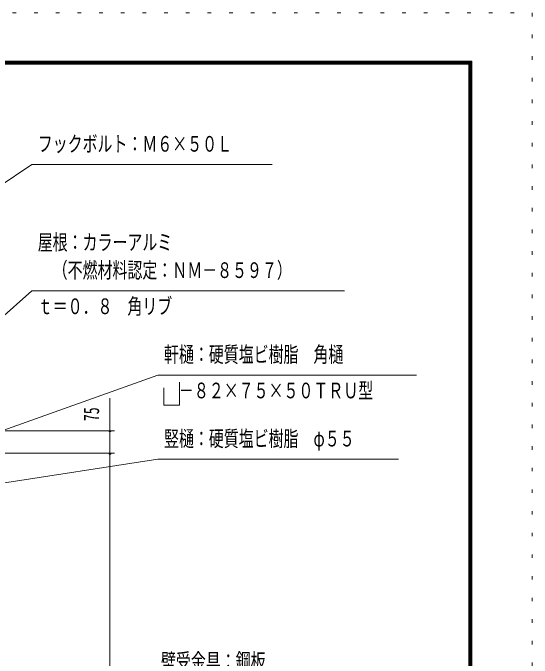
# Model space of a CAD drawing. Units: millimetres, scale not verified. Extents: x -26655 to 26659, y -10500 to 10500.
# Drawn here: x 22341 to 26659, y 5138 to 10500 of the extents above; entities that cross this region are included whole.
import ezdxf
from ezdxf.enums import TextEntityAlignment as Align

# ---------------------------------------------------------------- set-up
doc = ezdxf.new("R2010")
doc.units = ezdxf.units.MM
doc.header["$LTSCALE"] = 60
doc.linetypes.add('USER4', pattern=[3, 0.5, -2.5])
for name, color, linetype, lineweight in [('0-A_2-52DIM', 3, 'Continuous', 18), ('0-C_F-F1PAPER', 5, 'Continuous', 18), ('0-D_F-E_J_ADD', 5, 'USER4', 18)]:
    doc.layers.add(name, color=color, linetype=linetype, lineweight=lineweight)
doc.styles.add('ＭＳ ゴシック', font='')
doc.styles.get('ＭＳ ゴシック').set_extended_font_data('MS Gothic')

msp = doc.modelspace()

# ---------------------------------------------------------------- linework, layer by layer
at = {"layer": '0-A_2-52DIM'}
for p, q in [((22497.42, 9239.93), (20108.39, 7645.67)), ((24497.41, 9239.93), (22497.42, 9239.93)), ((22497.42, 8189.93), (21340.73, 7162.5)), ((22497.42, 8189.93), (25097.42, 8189.93)), ((23547.42, 7489.93), (21891.14, 6898.16)), ((23547.42, 7489.93), (25697.42, 7489.93)), ((23597.42, 7239.93), (23597.42, 7384.29)), ((23147.42, 719.93), (23147.42, 7297.43)), ((21972.41, 7027.43), (23184.92, 7027.43)), ((23157.42, 7027.43), (23137.42, 7027.43)), ((21889.91, 6839.93), (23184.92, 6839.93)), ((23157.42, 6839.93), (23137.42, 6839.93)), ((23547.42, 6789.94), (21679.61, 6504.64)), ((23547.42, 6789.94), (25547.41, 6789.94))]:
    msp.add_line(p, q, dxfattribs=at)
msp.add_lwpolyline([(23597.42, 7239.93), (23726.2, 7239.93), (23726.2, 7431.37)], dxfattribs=at)
for centre in [(23147.42, 7027.43), (23147.42, 6839.93)]:
    msp.add_arc(centre, 10, 180, 0, dxfattribs=at)
at = {"layer": '0-C_F-F1PAPER'}
for p, q in [((-2541.17, 10100), (26158.83, 10100)), ((-2538.67, 10097.5), (26156.32, 10097.5)), ((-2536.17, 10095), (26153.83, 10095)), ((-2533.67, 10092.5), (26151.32, 10092.5)), ((-2531.17, 10090), (26148.83, 10090)), ((-2528.67, 10087.5), (26146.33, 10087.5)), ((-2526.17, 10085), (26143.82, 10085)), ((-2523.67, 10082.5), (26141.33, 10082.5)), ((26143.82, -9985), (26143.82, 10085)), ((26148.83, -9990), (26148.83, 10090)), ((26153.83, -9995), (26153.83, 10095)), ((26156.32, -9997.5), (26156.32, 10097.5)), ((-2521.17, 10080), (26138.82, 10080)), ((-2518.67, 10077.5), (26136.33, 10077.5)), ((-2516.17, 10075), (26133.83, 10075)), ((26133.83, -9975), (26133.83, 10075))]:
    msp.add_line(p, q, dxfattribs=at)
for points in [[(-2541.17, -10000), (26158.83, -10000), (26158.83, 10100)], [(-2533.67, 10092.5), (-2533.67, -9992.5), (26151.32, -9992.5), (26151.32, 10092.5)], [(-2528.67, 10087.5), (-2528.67, -9987.5), (26146.33, -9987.5), (26146.33, 10087.5)], [(-2523.67, 10082.5), (-2523.67, -9982.5), (26141.33, -9982.5), (26141.33, 10082.5)], [(-2521.17, 10080), (-2521.17, -9980), (26138.82, -9980), (26138.82, 10080)], [(-2518.67, 10077.5), (-2518.67, -9977.5), (26136.33, -9977.5), (26136.33, 10077.5)]]:
    msp.add_lwpolyline(points, dxfattribs=at)
at = {"layer": '0-D_F-E_J_ADD'}
for p, q in [((-3041.17, 10500), (26658.83, 10500)), ((26658.83, 10500), (26658.83, -10500))]:
    msp.add_line(p, q, dxfattribs=at)

# ---------------------------------------------------------------- texts
at = {"layer": '0-A_2-52DIM', "color": 7, "style": 'ＭＳ ゴシック', "width": 0.7}
for s, p in [('フックボルト：Ｍ６×５０Ｌ', (22547.42, 9307.69)), ('屋根：カラーアルミ', (22547.42, 8489.61)), ('\u3000（不燃材料認定：ＮＭ－８５９７）', (22547.42, 8257.69)), ('ｔ＝０．８\u3000角リブ', (22547.42, 7957.69)), ('軒樋：硬質塩ビ樹脂\u3000角樋', (23597.42, 7557.69)), ('\u3000－８２×７５×５０ＴＲＵ型', (23597.42, 7257.7)), ('竪樋：硬質塩ビ樹脂\u3000φ５５', (23597.42, 6857.71)), ('壁受金具：鋼板', (23572.42, 5007.69))]:
    msp.add_text(s, height=130.2, dxfattribs=at).set_placement(p, align=Align.BOTTOM_LEFT)
at = {"layer": '0-A_2-52DIM', "color": 7, "style": 'ＭＳ ゴシック', "width": 0.65}
msp.add_text('75', height=130.2, rotation=90, dxfattribs=at).set_placement((23097.41, 7106.89), align=Align.BOTTOM_LEFT)

doc.saveas('drawing.dxf')
